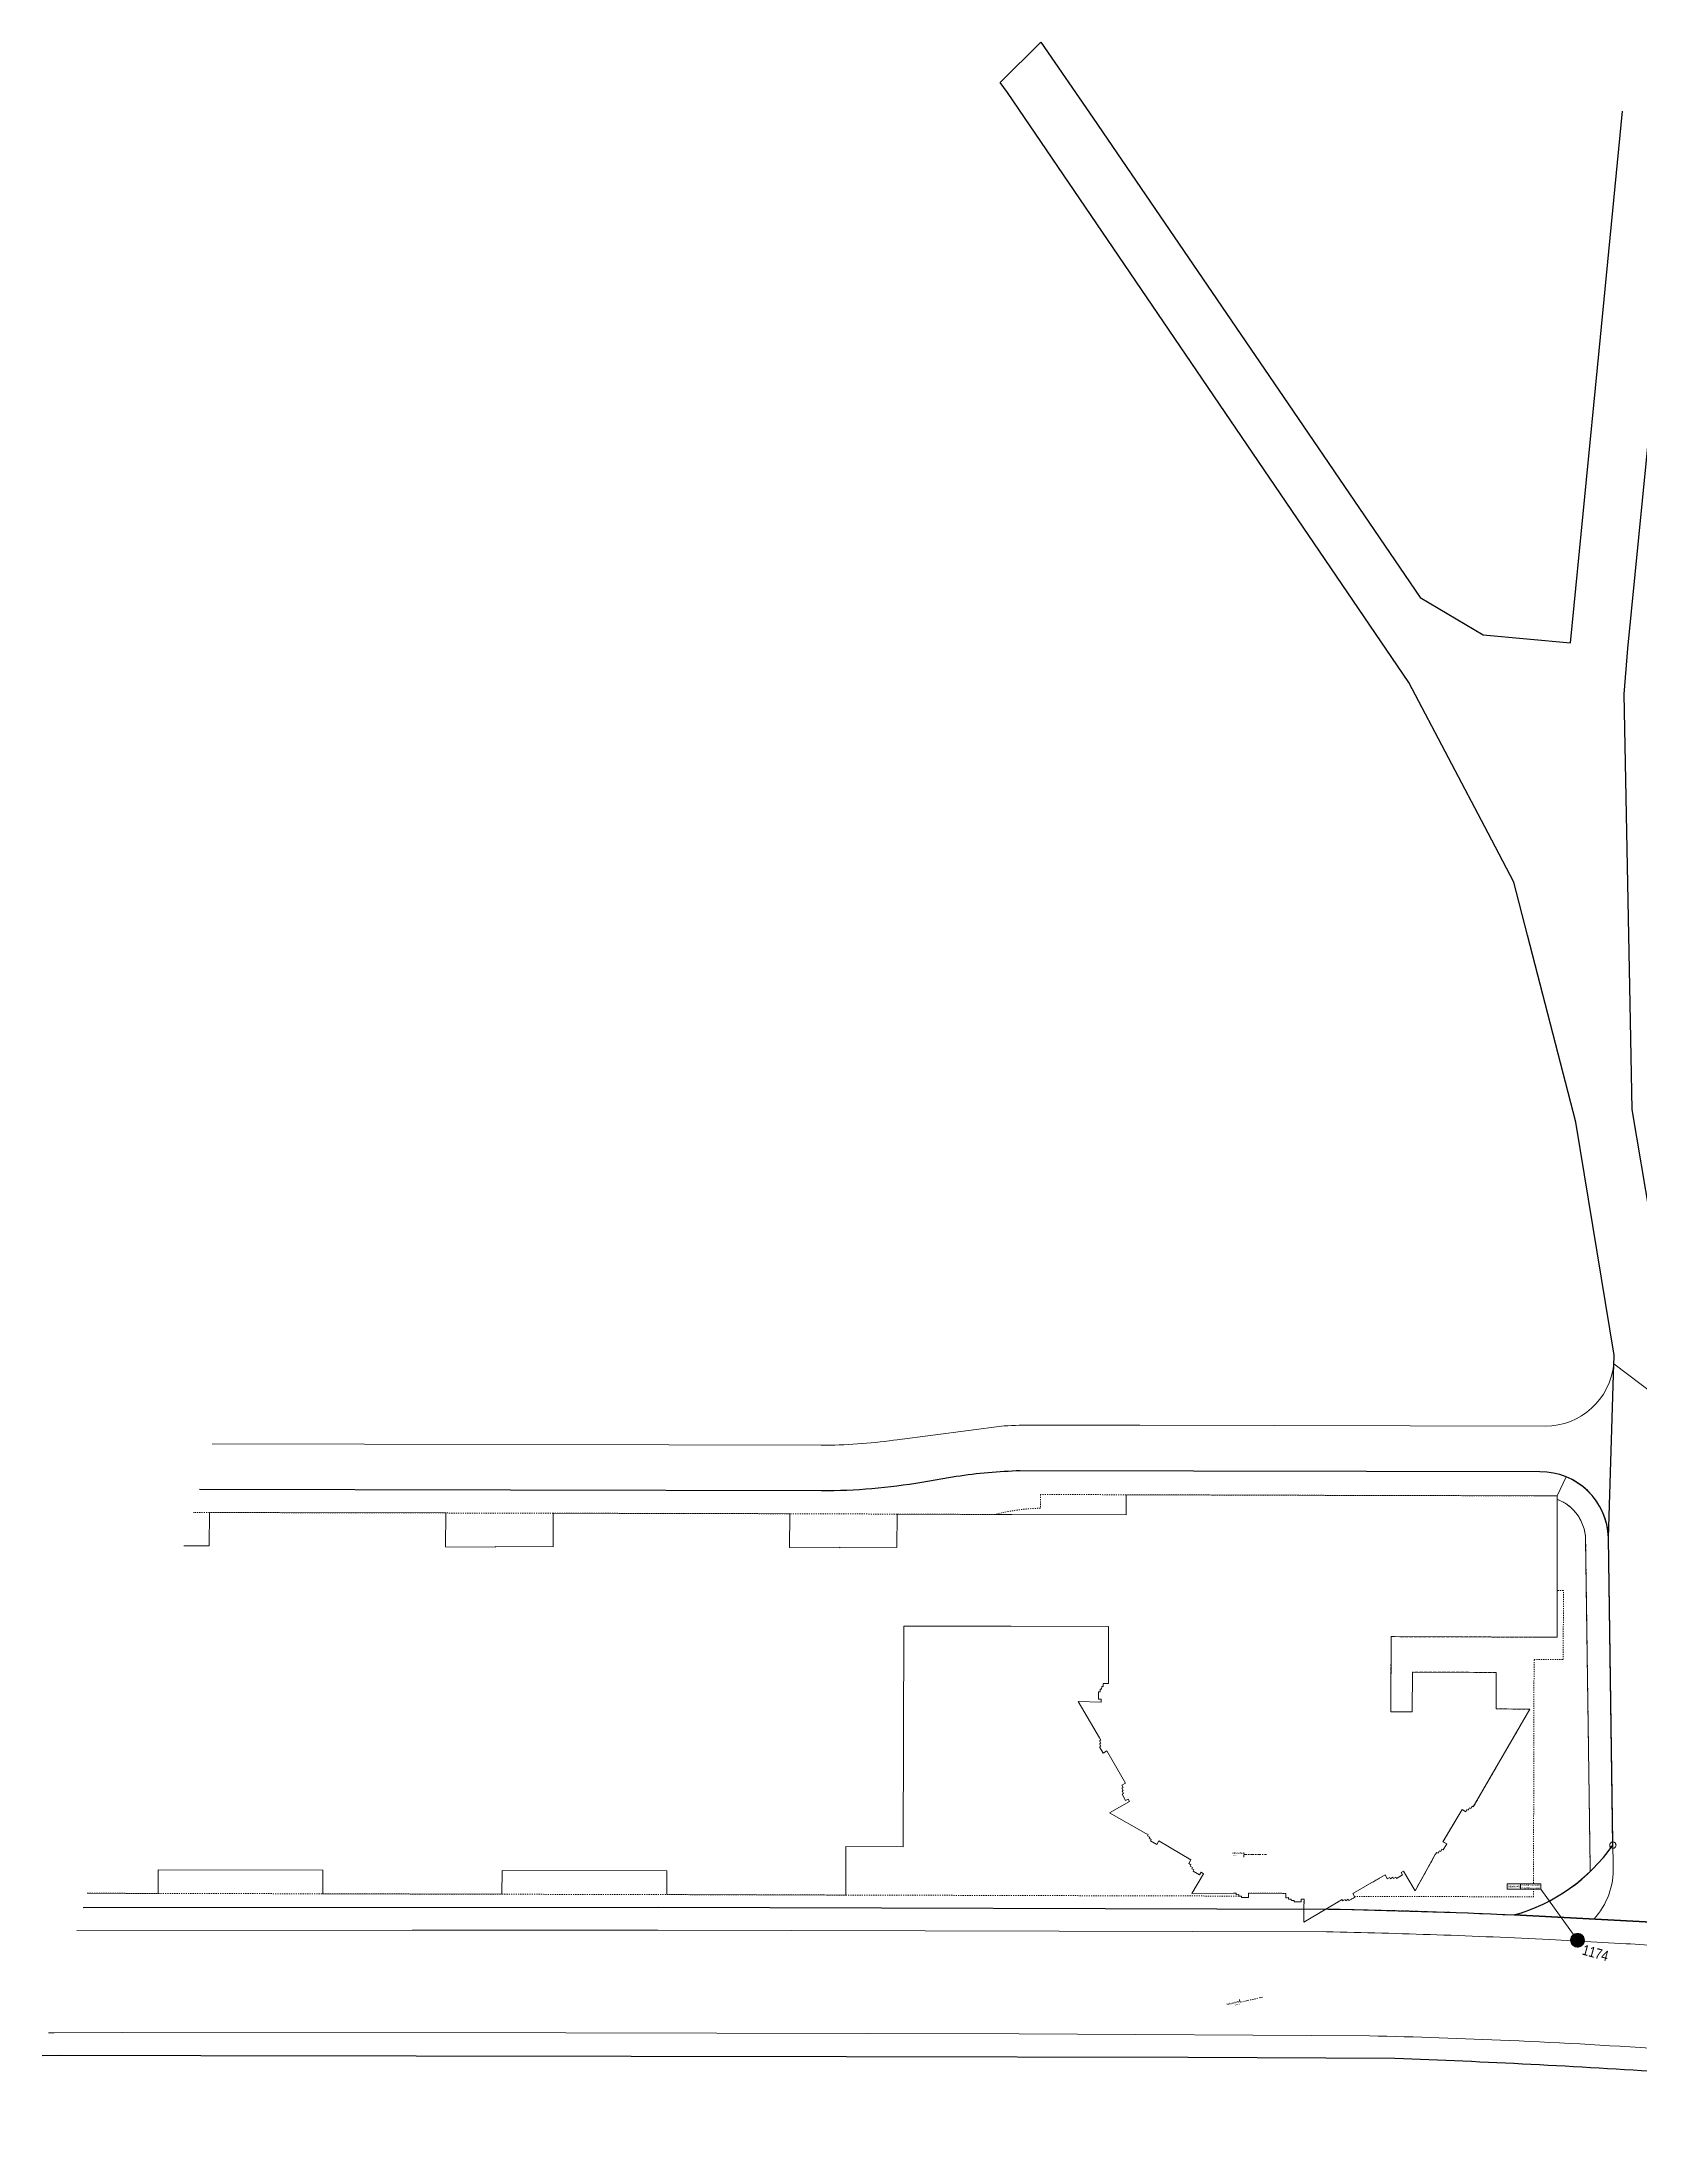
# Model space of a CAD drawing. Header units: metres. Extents: x -163 to 276, y -152 to 153.
# Drawn here: x -162.6 to -23.1, y -30.5 to 152.8 of the extents above; entities that cross this region are included whole.
import ezdxf

# ---------------------------------------------------------------- set-up
doc = ezdxf.new("R2010")
doc.units = ezdxf.units.M
doc.header["$MEASUREMENT"] = 0
for name, pattern in [('Strich 1_0.5mm', [0.075, 0.05, -0.025]), ('Strich 6_1mm', [0.35, 0.3, -0.05]), ('Strichpunkt 6_2_2mm Schnitt', [0.5, 0.3, -0.1, 0, -0.1]), ('Wipeout_Contour', [1, 0, -1])]:
    doc.linetypes.add(name, pattern=pattern)
for name, color, linetype in [('000 Kataster', 7, 'Continuous'), ('000-2 Kataster Parzellenpunkte', 7, 'Continuous'), ('000-3 Kataster Parzellengrenzen', 7, 'Continuous'), ('065 Möbel Einrichtung', 7, 'Continuous'), ('202 Hilfsschnitte', 7, 'Continuous'), ('501 Fixpunkte Neu', 7, 'Continuous')]:
    doc.layers.add(name, color=color, linetype=linetype)
doc.styles.add('ERSTELLTER_STIL_1', font='ARIALN.TTF')
doc.styles.add('ERSTELLTER_STIL_2', font='ARIALN.TTF')
doc.styles.add('ERSTELLTER_STIL_3', font='arial.ttf')
doc.styles.add('ERSTELLTER_STIL_4', font='arial.ttf')

msp = doc.modelspace()

# ---------------------------------------------------------------- hatches: boundary and pattern name
at = {"layer": '000-2 Kataster Parzellenpunkte', "linetype": 'Continuous', "lineweight": 13}
msp.add_hatch(color=255, dxfattribs=at).paths.add_polyline_path([(-28.062, -13.048), (-28.044, -12.951), (-28.042, -12.852), (-28.056, -12.754), (-28.086, -12.659), (-28.131, -12.571), (-28.19, -12.491), (-28.261, -12.423), (-28.343, -12.366), (-28.432, -12.324), (-28.528, -12.298), (-28.626, -12.287), (-28.725, -12.293), (-28.822, -12.315), (-28.914, -12.353), (-28.998, -12.405), (-29.072, -12.471), (-29.135, -12.547), (-29.184, -12.633), (-29.219, -12.726), (-29.237, -12.824), (-29.239, -12.923), (-29.225, -13.021), (-29.195, -13.115), (-29.15, -13.204), (-29.091, -13.283), (-29.02, -13.352), (-28.938, -13.408), (-28.849, -13.45), (-28.753, -13.477), (-28.655, -13.487), (-28.556, -13.481), (-28.459, -13.459), (-28.367, -13.421), (-28.283, -13.369), (-28.209, -13.304), (-28.146, -13.227), (-28.097, -13.141)])
at = {"layer": '065 Möbel Einrichtung', "linetype": 'Continuous', "lineweight": 13}
msp.add_hatch(color=255, dxfattribs=at).paths.add_polyline_path([(-28.062, -13.048), (-28.044, -12.951), (-28.042, -12.852), (-28.056, -12.754), (-28.086, -12.659), (-28.131, -12.571), (-28.19, -12.491), (-28.261, -12.423), (-28.343, -12.366), (-28.432, -12.324), (-28.528, -12.298), (-28.626, -12.287), (-28.725, -12.293), (-28.822, -12.315), (-28.914, -12.353), (-28.998, -12.405), (-29.072, -12.471), (-29.135, -12.547), (-29.184, -12.633), (-29.219, -12.726), (-29.237, -12.824), (-29.239, -12.923), (-29.225, -13.021), (-29.195, -13.115), (-29.15, -13.204), (-29.091, -13.283), (-29.02, -13.352), (-28.938, -13.408), (-28.849, -13.45), (-28.753, -13.477), (-28.655, -13.487), (-28.556, -13.481), (-28.459, -13.459), (-28.367, -13.421), (-28.283, -13.369), (-28.209, -13.304), (-28.146, -13.227), (-28.097, -13.141)])

# ---------------------------------------------------------------- linework, layer by layer
at = {"layer": '000 Kataster', "color": 251, "linetype": 'Continuous', "lineweight": 13, "true_color": 0x5f5f5f}
for points in [[(-147.775, 30.441), (-94.645, 30.319, 0.0323372), (-88.321, 30.754), (-88.016, 30.797), (-78.687, 32.013, -0.0132516), (-76.014, 32.079), (-66.829, 32.06), (-31.46, 31.986, 0.3876678), (-25.476, 37.425), (-19.496, 32.932)], [(-18.147, -11.539), (-27.212, -11.056, 0.1989402), (-25.529, -6.432), (-25.937, 22.235, 0.2961353), (-29.624, 27.559), (-30.404, 25.894), (-30.405, 25.599, -0.1331379), (-28.782, 24.42, -0.1663629), (-27.932, 22.083), (-27.538, -6.464, -0.0275802), (-27.53, -6.887, -0.123394), (-34.172, -10.684, 0.0075022), (-50.361, -10.173), (-50.595, -10.172), (-52.518, -11.31), (-52.513, -10.166), (-108.881, -9.989), (-159.038, -10.035)], [(-18.147, -11.539), (-27.212, -11.056, 0.1989402), (-25.529, -6.432), (-25.937, 22.235, 0.2961353), (-29.624, 27.559, 0.0989453), (-31.914, 28.003), (-77.273, 28.088, 0.0296751), (-82.87, 27.582), (-85.853, 27.077, -0.0421706), (-94.6, 26.332), (-148.887, 26.444)], [(-159.598, -12.048), (-130.34, -12.012), (-108.9, -11.996), (-50.555, -12.156, -0.0039448), (-40.906, -12.414, -0.0039706), (-31.079, -12.833), (-24.4, -13.188, 0.002596), (-18.142, -13.563, 0.0019236), (-13.863, -13.783), (-14.704, -22.737, -0.0024493), (-20.542, -22.435, 0.0062523), (-34.606, -21.637, 0.0053248), (-46.805, -21.231), (-77.374, -21.065), (-116.928, -20.965), (-155.584, -20.94), (-161.571, -20.979), (-162.086, -20.986)], [(-159.598, -12.048), (-130.34, -12.012), (-108.9, -11.996), (-50.555, -12.156, -0.0039448), (-40.906, -12.414, -0.0039706), (-31.079, -12.833), (-24.4, -13.188, 0.002596), (-18.142, -13.563, 0.0019236)]]:
    msp.add_lwpolyline(points, format="xyb", dxfattribs=at)
at = {"layer": '000 Kataster', "color": 251, "linetype": 'Strich 1_0.5mm', "lineweight": 13, "true_color": 0x5f5f5f}
msp.add_lwpolyline([(-158.691, -8.786), (-152.496, -8.801), (-138.121, -8.833), (-122.498, -8.873), (-108.116, -8.906), (-92.495, -8.944), (-58.195, -9.035), (-57.958, -9.03), (-57.958, -9.16), (-57.35, -9.158), (-57.351, -8.778), (-54.082, -8.796), (-54.084, -9.176), (-53.855, -9.17), (-53.853, -9.301), (-53.618, -9.297), (-53.612, -9.427), (-53.373, -9.416), (-53.374, -9.546), (-52.758, -9.549), (-52.757, -9.298), (-52.507, -9.299), (-52.513, -10.166), (-52.518, -11.31), (-50.595, -10.172), (-49.387, -9.457), (-49.2, -9.341), (-49.134, -9.452), (-48.929, -9.331), (-48.86, -9.441), (-48.66, -9.317), (-48.597, -9.43), (-48.062, -9.132), (-48.103, -9.057), (-32.483, -9.101), (-32.432, 11.615), (-29.884, 11.61), (-29.869, 17.645), (-30.419, 17.648), (-30.405, 25.599), (-30.404, 25.894), (-32.386, 25.901), (-42.373, 25.93), (-53.018, 25.954), (-68.03, 26.001), (-75.504, 26.022), (-75.508, 24.822, 0.0591197), (-79.48, 24.279), (-88.019, 24.311), (-97.384, 24.342), (-118.022, 24.391), (-127.407, 24.407), (-148.021, 24.448), (-149.441, 24.453)], format="xyb", dxfattribs=at)
at = {"layer": '000 Kataster', "color": 251, "linetype": 'Continuous', "lineweight": 13, "true_color": 0x5f5f5f}
msp.add_lwpolyline([(-158.691, -8.786), (-152.496, -8.801), (-152.491, -6.741), (-138.117, -6.772), (-138.121, -8.833), (-122.498, -8.873), (-122.493, -6.811), (-108.11, -6.844), (-108.116, -8.906), (-92.495, -8.944), (-92.494, -4.701), (-87.484, -4.727), (-87.429, 14.534), (-78.054, 14.522), (-69.565, 14.509), (-69.572, 9.509), (-70.021, 9.509), (-70.021, 9.27), (-70.16, 9.269), (-70.166, 9.025), (-70.299, 9.028), (-70.306, 8.784), (-70.439, 8.788), (-70.455, 8.16), (-70.205, 8.154), (-70.209, 7.908), (-72.209, 7.94), (-70.356, 4.781), (-70.237, 4.58), (-70.349, 4.514), (-70.235, 4.323), (-70.347, 4.257), (-70.227, 4.055), (-70.341, 3.992), (-70.045, 3.451), (-69.718, 3.642), (-68.074, 0.834), (-68.401, 0.641), (-68.284, 0.446), (-68.396, 0.38), (-68.276, 0.179), (-68.388, 0.113), (-68.269, -0.089), (-68.383, -0.151), (-68.084, -0.691), (-67.865, -0.571), (-67.745, -0.787), (-69.482, -1.758), (-66.314, -3.564), (-66.11, -3.655), (-66.167, -3.772), (-65.947, -3.879), (-66.018, -3.988), (-65.833, -4.109), (-65.897, -4.222), (-65.36, -4.531), (-65.166, -4.204), (-62.375, -5.867), (-62.57, -6.194), (-62.392, -6.31), (-62.453, -6.425), (-62.247, -6.534), (-62.308, -6.649), (-62.109, -6.755), (-62.171, -6.87), (-61.615, -7.172), (-61.496, -6.952), (-61.275, -7.081), (-62.282, -8.808), (-58.654, -8.786), (-58.424, -8.784), (-58.43, -8.915), (-58.197, -8.905), (-58.195, -9.035), (-57.958, -9.03), (-57.958, -9.16), (-57.35, -9.158), (-57.351, -8.778), (-54.082, -8.796), (-54.084, -9.176), (-53.855, -9.17), (-53.853, -9.301), (-53.618, -9.297), (-53.612, -9.427), (-53.373, -9.416), (-53.374, -9.546), (-52.758, -9.549), (-52.757, -9.298), (-52.507, -9.299), (-52.513, -10.166), (-52.518, -11.31), (-50.595, -10.172), (-49.387, -9.457), (-49.2, -9.341), (-49.134, -9.452), (-48.929, -9.331), (-48.86, -9.441), (-48.66, -9.317), (-48.597, -9.43), (-48.062, -9.132), (-48.103, -9.057), (-48.247, -8.8), (-45.414, -7.177), (-45.241, -7.516), (-45.027, -7.407), (-44.959, -7.517), (-44.765, -7.397), (-44.695, -7.507), (-44.502, -7.385), (-44.437, -7.497), (-43.914, -7.191), (-44.039, -6.976), (-43.823, -6.849), (-42.815, -8.575), (-41.05, -5.414), (-40.924, -5.221), (-40.813, -5.288), (-40.692, -5.089), (-40.577, -5.151), (-40.468, -4.947), (-40.355, -5.011), (-40.05, -4.483), (-40.379, -4.293), (-38.717, -1.488), (-38.397, -1.673), (-38.285, -1.479), (-38.17, -1.538), (-38.067, -1.336), (-37.95, -1.395), (-37.845, -1.184), (-37.732, -1.25), (-32.793, 7.284), (-35.748, 7.305), (-35.738, 10.49), (-43.048, 10.515), (-43.059, 7.055), (-44.93, 7.062), (-44.907, 13.613), (-32.427, 13.569), (-30.426, 13.569), (-30.419, 17.648), (-30.405, 25.599), (-30.404, 25.894), (-32.386, 25.901), (-42.373, 25.93), (-53.018, 25.954), (-68.03, 26.001), (-68.036, 24.24), (-78.008, 24.273), (-79.48, 24.279), (-88.019, 24.311), (-88.029, 21.406), (-93.019, 21.433), (-93.019, 21.372), (-97.4, 21.398), (-97.384, 24.342), (-118.022, 24.391), (-118.037, 21.467), (-123.054, 21.492), (-123.055, 21.432), (-127.421, 21.453), (-127.407, 24.407), (-148.021, 24.448), (-148.045, 21.53), (-150.25, 21.547)], dxfattribs=at)
at = {"layer": '000 Kataster', "color": 251, "linetype": 'Strich 6_1mm', "lineweight": 13, "true_color": 0x5f5f5f}
msp.add_lwpolyline([(-30.405, 25.599, -0.1331379), (-28.782, 24.42, -0.1663629), (-27.932, 22.083), (-27.538, -6.464, -0.0275802), (-27.53, -6.887, -0.123394), (-34.172, -10.684, 0.0075022), (-50.361, -10.173), (-50.595, -10.172), (-49.387, -9.457), (-49.2, -9.341), (-49.134, -9.452), (-48.929, -9.331), (-48.86, -9.441), (-48.66, -9.317), (-48.597, -9.43), (-48.062, -9.132), (-48.103, -9.057), (-48.247, -8.8), (-45.414, -7.177), (-45.241, -7.516), (-45.027, -7.407), (-44.959, -7.517), (-44.765, -7.397), (-44.695, -7.507), (-44.502, -7.385), (-44.437, -7.497), (-43.914, -7.191), (-44.039, -6.976), (-43.823, -6.849), (-42.815, -8.575), (-41.05, -5.414), (-40.924, -5.221), (-40.813, -5.288), (-40.692, -5.089), (-40.577, -5.151), (-40.468, -4.947), (-40.355, -5.011), (-40.05, -4.483), (-40.379, -4.293), (-38.717, -1.488), (-38.397, -1.673), (-38.285, -1.479), (-38.17, -1.538), (-38.067, -1.336), (-37.95, -1.395), (-37.845, -1.184), (-37.732, -1.25), (-32.793, 7.284), (-35.748, 7.305), (-35.738, 10.49), (-43.048, 10.515), (-43.059, 7.055), (-44.93, 7.062), (-44.907, 13.613), (-32.427, 13.569), (-30.426, 13.569), (-30.419, 17.648)], format="xyb", close=True, dxfattribs=at)
at = {"layer": '000 Kataster', "color": 251, "linetype": 'Continuous', "lineweight": 13, "true_color": 0x5f5f5f}
for radius in [0.6, 0.25, 0.25]:
    msp.add_circle((-28.641, -12.887), radius, dxfattribs=at)
at = {"layer": '000-2 Kataster Parzellenpunkte', "color": 251, "linetype": 'Continuous', "lineweight": 13, "true_color": 0x5f5f5f}
msp.add_lwpolyline([(-25.481, -4.322), (-25.526, -4.313), (-25.572, -4.312), (-25.616, -4.318), (-25.66, -4.332), (-25.7, -4.353), (-25.737, -4.38), (-25.768, -4.413), (-25.794, -4.45), (-25.813, -4.491), (-25.825, -4.535), (-25.83, -4.58), (-25.827, -4.625), (-25.817, -4.67), (-25.8, -4.712), (-25.776, -4.75), (-25.746, -4.784), (-25.711, -4.813), (-25.672, -4.836), (-25.629, -4.851), (-25.584, -4.86), (-25.539, -4.861), (-25.494, -4.855), (-25.451, -4.841), (-25.41, -4.82), (-25.374, -4.793), (-25.342, -4.76), (-25.316, -4.723), (-25.297, -4.682), (-25.285, -4.638), (-25.28, -4.593), (-25.283, -4.548), (-25.293, -4.503), (-25.31, -4.461), (-25.334, -4.423), (-25.364, -4.389), (-25.399, -4.36), (-25.439, -4.337)], close=True, dxfattribs=at)
at = {"layer": '000-3 Kataster Parzellengrenzen', "color": 251, "linetype": 'Continuous', "lineweight": 25, "true_color": 0x5f5f5f}
for points in [[(-13.451, -11.79), (-34.172, -10.684, 0.1731222), (-25.555, -4.587), (-25.937, 22.235), (-25.476, 37.425, 0.0312779), (-25.453, 38.185), (-28.792, 58.531), (-32.998, 74.835), (-34.199, 79.488), (-36.446, 83.761), (-43.353, 96.894), (-78.389, 148.401), (-79.019, 149.287), (-75.473, 152.816), (-70.892, 146.16), (-53.446, 120.579), (-42.363, 104.323), (-36.859, 101.057), (-29.241, 100.363), (-26.751, 125.865), (-24.711, 146.766)], [(-159.038, -10.035), (-108.881, -9.989), (-50.361, -10.173, -0.0075022), (-34.172, -10.684, 0.1731222), (-25.555, -4.587), (-25.937, 22.235, 0.4072728), (-31.914, 28.003), (-77.273, 28.088, 0.0296751), (-82.87, 27.582), (-85.853, 27.077, -0.0421706), (-94.6, 26.332), (-148.887, 26.444)], [(-159.038, -10.035), (-108.881, -9.989), (-50.361, -10.173, -0.0075022), (-34.172, -10.684), (-13.451, -11.79), (-12.99, -11.813), (25.615, -11.887), (35.756, -11.842), (56.683, -11.93)], [(56.167, -30.501), (42.344, -30.401, 0.1120933), (40.715, -27.64, 0.1880142), (34.952, -25.378), (27.75, -25.344), (11.307, -25.287), (10.698, -25.284), (1.643, -25.238, -0.0082853), (-12.316, -24.875, -0.0050403), (-20.826, -24.425, 0.0073737), (-44.581, -23.219), (-62.618, -23.127), (-92.422, -23.079), (-148.771, -22.97), (-161.021, -22.948), (-162.638, -22.969)]]:
    msp.add_lwpolyline(points, format="xyb", dxfattribs=at)
msp.add_lwpolyline([(-19.761, 145.388), (-24.275, 99.864), (-24.608, 95.898), (-24.055, 67.33), (-23.905, 59.629), (-22.31, 50.148)], dxfattribs=at)
at = {"layer": '065 Möbel Einrichtung', "color": 8, "linetype": 'Continuous', "lineweight": 13, "flags": 128}
msp.add_lwpolyline([(-28.062, -13.048), (-28.044, -12.951), (-28.042, -12.852), (-28.056, -12.754), (-28.086, -12.659), (-28.131, -12.571), (-28.19, -12.491), (-28.261, -12.423), (-28.343, -12.366), (-28.432, -12.324), (-28.528, -12.298), (-28.626, -12.287), (-28.725, -12.293), (-28.822, -12.315), (-28.914, -12.353), (-28.998, -12.405), (-29.072, -12.471), (-29.135, -12.547), (-29.184, -12.633), (-29.219, -12.726), (-29.237, -12.824), (-29.239, -12.923), (-29.225, -13.021), (-29.195, -13.115), (-29.15, -13.204), (-29.091, -13.283), (-29.02, -13.352), (-28.938, -13.408), (-28.849, -13.45), (-28.753, -13.477), (-28.655, -13.487), (-28.556, -13.481), (-28.459, -13.459), (-28.367, -13.421), (-28.283, -13.369), (-28.209, -13.304), (-28.146, -13.227), (-28.097, -13.141)], close=True, dxfattribs=at)
at = {"layer": '202 Hilfsschnitte', "color": 1, "linetype": 'Strichpunkt 6_2_2mm Schnitt', "lineweight": 13}
for p, q in [((-57.767, -5.4), (-55.767, -5.4)), ((-56.14, -17.856), (-58.088, -18.305))]:
    msp.add_line(p, q, dxfattribs=at)
at = {"layer": '202 Hilfsschnitte', "color": 1, "linetype": 'Continuous', "lineweight": 13}
for p, q in [((-57.767, -5.44), (-57.767, -5.64)), ((-58.097, -18.266), (-58.142, -18.072))]:
    msp.add_line(p, q, dxfattribs=at)

# ---------------------------------------------------------------- texts
at = {"layer": '065 Möbel Einrichtung', "color": 8, "linetype": 'Continuous', "lineweight": 13, "insert": (-28.178, -13.687), "char_height": 0.9, "attachment_point": 4, "rotation": 344.44925, "style": 'ERSTELLTER_STIL_2'}
msp.add_mtext('\\A1;{\\pql;\\fArial Narrow|b0|i0|c0|p0;\\W1.000000;1174}', dxfattribs=at)
at = {"layer": '202 Hilfsschnitte', "color": 1, "lineweight": 13, "insert": (-58.772, -5.577), "char_height": 0.15, "attachment_point": 7, "line_spacing_factor": 0.929978, "style": 'ERSTELLTER_STIL_1'}
msp.add_mtext('\\A1;{\\pql;\\pt0;\\fArial Narrow|b1|i0|c0|p0;\\W1.000000;Hilfsschnitt\\P\\pql;\\pt0;\\fArial Narrow|b0|i0|c0|p0;\\H0.733333x;\\W1.000000;längs}', dxfattribs=at)
at = {"layer": '202 Hilfsschnitte', "color": 1, "lineweight": 13, "insert": (-58.098, -18.528), "char_height": 0.15, "attachment_point": 9, "rotation": 13, "line_spacing_factor": 0.929978, "style": 'ERSTELLTER_STIL_1'}
msp.add_mtext('\\A1;{\\pqr;\\pt0;\\fArial Narrow|b1|i0|c0|p0;\\W1.000000;Hilfsschnitt\\P\\pqr;\\pt0;\\fArial Narrow|b0|i0|c0|p0;\\H0.733333x;\\W1.000000;schräg}', dxfattribs=at)

# ---------------------------------------------------------------- next in the draw order: wipeouts: each hides what was drawn before it
at = {"color": 254, "linetype": 'Wipeout_Contour', "lineweight": 0, "ltscale": 137.181713}
msp.add_wipeout([(-34.776, -8.435), (-31.827, -8.435), (-31.827, -7.953), (-34.776, -7.953)], dxfattribs=at).dxf.layer = '501 Fixpunkte Neu'

# ---------------------------------------------------------------- next in the draw order: linework, layer by layer
at = {"layer": '501 Fixpunkte Neu', "color": 7, "linetype": 'Continuous', "lineweight": 13}
for p, q in [((-31.827, -7.953), (-34.776, -7.953)), ((-34.776, -7.953), (-34.776, -8.435)), ((-34.776, -8.435), (-31.827, -8.435)), ((-33.61, -8.435), (-33.61, -7.953)), ((-31.827, -8.435), (-31.827, -7.953)), ((-28.641, -12.887), (-31.827, -8.435))]:
    msp.add_line(p, q, dxfattribs=at)

# ---------------------------------------------------------------- next in the draw order: texts
at = {"layer": '501 Fixpunkte Neu', "color": 7, "lineweight": 13, "insert": (-34.776, -8.212), "char_height": 0.15, "attachment_point": 4, "style": 'ERSTELLTER_STIL_4'}
msp.add_mtext('\\A1;{\\pql;\\fArial|b1|i0|c0|p0;\\W1.000000; Objekt-042 }', dxfattribs=at)
at = {"layer": '501 Fixpunkte Neu', "color": 7, "lineweight": 13, "char_height": 0.15, "style": 'ERSTELLTER_STIL_3'}
for s, insert, attachment_point, line_spacing_factor in [('\\A1;{\\pql;\\fArial|b0|i0|c0|p0;\\W1.000000; x:\\fArial|b0|i0|c0|p0;\\W1.000000;\\P\\pql;\\fArial|b0|i0|c0|p0;\\W1.000000; y:\\fArial|b0|i0|c0|p0;\\W1.000000;}', (-33.61, -8.212), 4, 0.940384), ("\\A1;{\\pqr;\\fArial|b0|i0|c0|p0;\\W1.000000;2'704'712.3890 \\fArial|b0|i0|c0|p0;\\W1.000000;\\P\\pqr;\\fArial|b0|i0|c0|p0;\\W1.000000;1'231'615.1380 \\fArial|b0|i0|c0|p0;\\W1.000000;}", (-31.942, -8.192), 6, 0.938583), ('\\A1;{\\pql;\\fArial|b0|i0|c0|p0;\\W1.000000;  \\fArial|b0|i0|c0|p0;\\W1.000000;\\P\\pql;\\fArial|b0|i0|c0|p0;\\W1.000000;  \\fArial|b0|i0|c0|p0;\\W1.000000;}', (-31.942, -8.191), 4, 0.942857)]:
    msp.add_mtext(s, dxfattribs=dict(at, insert=insert, attachment_point=attachment_point, line_spacing_factor=line_spacing_factor))

doc.saveas('drawing.dxf')
